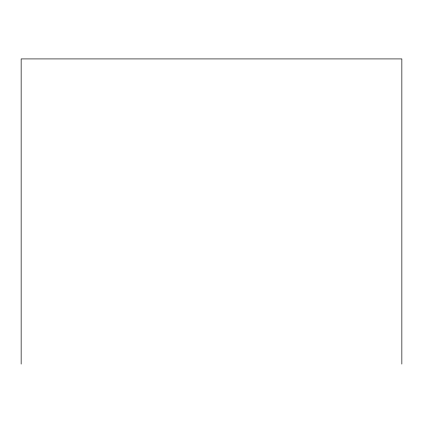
<?xml version="1.0" encoding="UTF-8"?>
<svg xmlns="http://www.w3.org/2000/svg" width="423" height="423" viewBox="0 0 423 423"><rect width="100%" height="100%" fill="white"/><g stroke="black" fill="none" stroke-linecap="round" stroke-linejoin="round"><path stroke-width="0.63" d="M401.85 364.081L401.85 58.919L21.15 58.919L21.15 364.081"/></g></svg>
